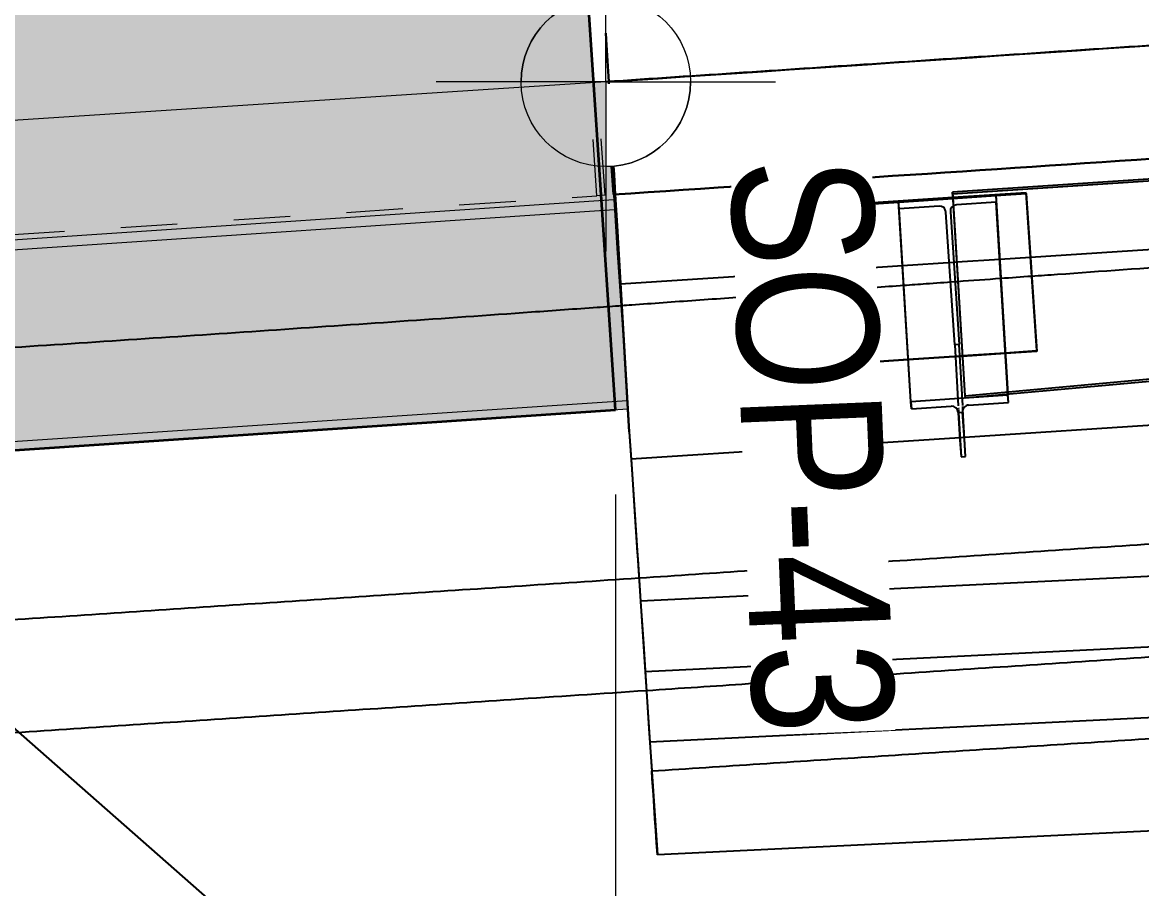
# Model space of a CAD drawing. Header units: metres. Extents: x -1161 to -1080, y 3 to 563.
# Drawn here: x -1096.022 to -1094.042, y 543.715 to 545.248 of the extents above; entities that cross this region are included whole.
import ezdxf

# ---------------------------------------------------------------- set-up
doc = ezdxf.new("R2010")
doc.units = ezdxf.units.M
doc.linetypes.add('JacobsDash', pattern=[0.0045, 0.003, -0.0015])
doc.layers.get('Defpoints').update_dxf_attribs({"color": 41})
for name, color, linetype, lineweight in [('A-ANNO-DIMS', 7, 'Continuous', 9), ('A-ANNO-NOTE', 7, 'Continuous', 9), ('A-DETL', 7, 'Continuous', 13), ('A-DETL-GENF', 7, 'Continuous', 9), ('A-FLOR', 7, 'Continuous', 50), ('A-GENM', 7, 'Continuous', 35), ('S-BEAM', 7, 'Continuous', 50), ('S-BEAM-HDLN', 7, 'JacobsDash', 18), ('S-FNDN-IDEN', 7, 'Continuous', 18)]:
    doc.layers.add(name, color=color, linetype=linetype, lineweight=lineweight)
doc.styles.add('Arial Narrow_2', font='ARIALN.TTF', dxfattribs={"height": 0.25})
doc.dimstyles.new('Dimension_Standard_O__mm_', dxfattribs={"dimscale": 0.3048, "dimtxt": 0.255858, "dimasz": 0.82021, "dimexe": 0.787402, "dimexo": 0.492126, "dimgap": 0.492126, "dimtad": 1, "dimdec": 0, "dimlfac": 1000, "dimzin": 0, "dimdsep": 46, "dimtxsty": 'Arial Narrow_2', "dimsah": 1, "dimcen": 0.09, "dimaunit": 1, "dimadec": 4, "dimazin": 0, "dimtfac": 1, "dimtdec": 4, "dimtix": 1, "dimtmove": 0, "dimatfit": 3, "dimfxl": 1, "dimtvp": 1, "dimtfill": 1, "dimtolj": 1, "dimtzin": 0, "dimlwd": 18, "dimlwe": 18, "dimarcsym": 2})

# ---------------------------------------------------------------- blocks, each defined once
blk = doc.blocks.new('StitchPour_RS36B_01 - StitchPour_RS36B_01-61148557-DRG-2873171 - BARRIER LAYOUT')
at = {"layer": 'A-GENM', "color": 253, "lineweight": 25, "true_color": 0xa3a3a3}
blk.add_open_spline([(145.7658, -2.1887), (145.7137, -2.0346), (145.6615, -1.8805), (145.6093, -1.7264)], degree=3, dxfattribs=at)
blk.add_open_spline([(145.6093, -1.7264), (145.7681, -2.1953), (146.0855, -3.1331), (146.5298, -4.4462), (146.8155, -5.2903), (146.9424, -5.6655)], degree=3, knots=[-1, -1, -1, -1, -0.925, -0.85, -0.7899954, -0.7899954, -0.7899954, -0.7899954], dxfattribs=at)
at = {"layer": 'A-GENM', "color": 9, "lineweight": 25, "true_color": 0xbebebe}
blk.add_open_spline([(145.9268, -2.6642), (145.8731, -2.5057), (145.8195, -2.3472), (145.7658, -2.1887)], degree=3, dxfattribs=at)
blk = doc.blocks.new('SCR_SE_1 - SCR_SE_1-66993702-DRG-2873171 - BARRIER LAYOUT')
at = {"layer": 'A-GENM', "color": 253, "lineweight": 25, "true_color": 0xa3a3a3}
for p, q in [((0, 0.004), (0, 0)), ((0, 0.004), (1.18, 0.004)), ((0.0017, -0.3281), (0, 0.004)), ((0, 0), (1.18, 0)), ((0.0009, -0.1838), (0, 0)), ((1.18, 0), (1.18, 0.004)), ((1.18, 0.004), (1.182, -0.357)), ((1.18, 0), (1.182, -0.357)), ((0.0017, -0.3281), (0.0009, -0.1838)), ((0.0017, -0.3321), (0.0017, -0.3281)), ((1.182, -0.357), (0.0017, -0.3281)), ((0.0017, -0.3318), (0.0017, -0.3281)), ((1.182, -0.3609), (0.0017, -0.3321)), ((1.182, -0.357), (1.182, -0.3609)), ((1.182, -0.357), (1.182, -0.3609))]:
    blk.add_line(p, q, dxfattribs=at)
blk = doc.blocks.new('PLATE ph - PLATE ph-V17-DRG-2873171 - BARRIER LAYOUT')
at = {"layer": 'A-GENM', "color": 253, "lineweight": 25, "true_color": 0xa3a3a3}
for p, q in [((-1094.2466, 544.9464), (-1094.3763, 544.9378)), ((-1094.3004, 544.9413), (-1094.2465, 544.9449)), ((-1094.2279, 544.6671), (-1094.2466, 544.9464)), ((-1094.2464, 544.9449), (-1094.2466, 544.9464)), ((-1094.2464, 544.9449), (-1094.2278, 544.6657)), ((-1094.3763, 544.9378), (-1094.5259, 544.9278)), ((-1094.5259, 544.9278), (-1094.5073, 544.6485)), ((-1094.5259, 544.9278), (-1094.5258, 544.9263)), ((-1094.5258, 544.9263), (-1094.472, 544.9299)), ((-1094.5073, 544.6485), (-1094.5258, 544.9263)), ((-1094.472, 544.9299), (-1094.3763, 544.9363)), ((-1094.3763, 544.9363), (-1094.3004, 544.9413)), ((-1094.2834, 544.6634), (-1094.2279, 544.6671)), ((-1094.2278, 544.6657), (-1094.2833, 544.662)), ((-1094.2279, 544.6671), (-1094.2278, 544.6657)), ((-1094.5073, 544.6485), (-1094.455, 544.652)), ((-1094.5072, 544.647), (-1094.5073, 544.6485)), ((-1094.5072, 544.647), (-1094.5073, 544.6485)), ((-1094.4549, 544.6505), (-1094.5072, 544.647)), ((-1094.455, 544.652), (-1094.3647, 544.658)), ((-1094.3646, 544.6565), (-1094.4549, 544.6505)), ((-1094.3591, 544.6569), (-1094.3637, 544.6566)), ((-1094.3636, 544.6581), (-1094.3592, 544.6584)), ((-1094.3592, 544.6584), (-1094.2834, 544.6634)), ((-1094.2833, 544.662), (-1094.3591, 544.6569))]:
    blk.add_line(p, q, dxfattribs=at)
blk = doc.blocks.new('POST_2420_1C_360UB - 1C-68560598-DRG-2873171 - BARRIER LAYOUT')
at = {"layer": 'A-GENM', "color": 253, "lineweight": 25, "true_color": 0xa3a3a3}
for p, q in [((-1094.3763, 544.9378), (-1094.3004, 544.9428)), ((-1094.3004, 544.9428), (-1094.2996, 544.9297)), ((-1094.3004, 544.9428), (-1094.2789, 544.5903)), ((-1094.4721, 544.9314), (-1094.3763, 544.9378)), ((-1094.4712, 544.9182), (-1094.4721, 544.9314)), ((-1094.4504, 544.5767), (-1094.4721, 544.9314)), ((-1094.4007, 544.9229), (-1094.4712, 544.9182)), ((-1094.3963, 544.9223), (-1094.4007, 544.9229)), ((-1094.3924, 544.92), (-1094.3963, 544.9223)), ((-1094.3754, 544.9229), (-1094.3779, 544.921)), ((-1094.37, 544.925), (-1094.3743, 544.9238)), ((-1094.2996, 544.9296), (-1094.37, 544.925)), ((-1094.2788, 544.5903), (-1094.2996, 544.9297)), ((-1094.4503, 544.5767), (-1094.4712, 544.9182)), ((-1094.373, 544.6775), (-1094.3886, 544.9121)), ((-1094.3806, 544.9126), (-1094.365, 544.678)), ((-1094.366, 544.678), (-1094.373, 544.6775)), ((-1094.373, 544.6775), (-1094.3667, 544.5694)), ((-1094.3588, 544.5699), (-1094.365, 544.678)), ((-1094.2788, 544.5882), (-1094.4504, 544.5767)), ((-1094.2789, 544.5903), (-1094.2788, 544.5882)), ((-1094.2779, 544.5753), (-1094.2788, 544.5903)), ((-1094.2779, 544.5753), (-1094.2788, 544.5882)), ((-1094.4504, 544.5767), (-1094.4495, 544.5639)), ((-1094.4495, 544.5639), (-1094.4503, 544.5767)), ((-1094.4495, 544.5639), (-1094.3791, 544.5686)), ((-1094.3666, 544.5661), (-1094.3665, 544.5642)), ((-1094.3586, 544.5669), (-1094.3587, 544.5684)), ((-1094.3584, 544.5628), (-1094.3586, 544.5662)), ((-1094.3483, 544.5706), (-1094.2779, 544.5753)), ((-1094.3669, 544.5581), (-1094.3669, 544.5575)), ((-1094.3669, 544.5575), (-1094.3589, 544.558)), ((-1094.3669, 544.5575), (-1094.3636, 544.5094)), ((-1094.3664, 544.5631), (-1094.3663, 544.5611)), ((-1094.3662, 544.5606), (-1094.3661, 544.5581)), ((-1094.3661, 544.5576), (-1094.3616, 544.4792)), ((-1094.3589, 544.558), (-1094.359, 544.5586)), ((-1094.3556, 544.5099), (-1094.3589, 544.558)), ((-1094.3536, 544.4797), (-1094.3584, 544.5628)), ((-1094.3636, 544.5094), (-1094.3616, 544.4792)), ((-1094.3536, 544.4797), (-1094.3556, 544.5099)), ((-1094.3616, 544.4792), (-1094.3536, 544.4797))]:
    blk.add_line(p, q, dxfattribs=at)
at = {"layer": 'A-GENM', "color": 253, "lineweight": 25, "true_color": 0xa3a3a3, "flags": 128}
for points in [[(-1094.3886, 544.9121), (-1094.389, 544.9143), (-1094.3897, 544.9164), (-1094.3909, 544.9184), (-1094.3924, 544.92)], [(-1094.3779, 544.921), (-1094.3792, 544.9191), (-1094.3801, 544.9171), (-1094.3806, 544.9149), (-1094.3806, 544.9126)]]:
    blk.add_lwpolyline(points, dxfattribs=at)
at = {"layer": 'A-GENM', "color": 253, "lineweight": 25, "true_color": 0xa3a3a3}
for centre, start_param, end_param in [((-1094.3783, 544.5573), 0.005578, 1.576374), ((-1094.3476, 544.5594), 1.576374, 3.147171)]:
    blk.add_ellipse(centre, major_axis=(0.0114, 0.0007), ratio=0.989162, start_param=start_param, end_param=end_param, dxfattribs=at)
blk = doc.blocks.new('Top of Pavement - RL A - Top of Pavement - RL A-68818558-DRG-2873171 - BARRIER LAYOUT')
at = {"layer": 'A-GENM', "color": 9, "lineweight": 25, "true_color": 0xbebebe}
for points in [[(144.57, -1.4012), (144.5251, -1.2685), (144.4352, -1.0029), (144.3453, -0.7373), (144.3004, -0.6046)], [(144.1058, -0.6502), (144.1508, -0.783), (144.1957, -0.9158), (144.2406, -1.0485)], [(144.2406, -1.0485), (144.2856, -1.1813), (144.3305, -1.3141), (144.3754, -1.4469)], [(144.3754, -1.4469), (144.4204, -1.5796), (144.4653, -1.7124), (144.5102, -1.8452)], [(144.5102, -1.8452), (144.5359, -1.9209), (144.5615, -1.9966), (144.5871, -2.0723)], [(144.8396, -2.1978), (144.8184, -2.1351), (144.7971, -2.0724), (144.7759, -2.0096)], [(144.9744, -2.5961), (144.9295, -2.4633), (144.8845, -2.3306), (144.8396, -2.1978)], [(145.1092, -2.9944), (145.0643, -2.8616), (145.0193, -2.7289), (144.9744, -2.5961)]]:
    blk.add_open_spline(points, degree=3, dxfattribs=at)
for points, knots in [([(144.7756, -2.0086), (144.752, -1.9389), (144.6835, -1.7365), (144.6149, -1.534), (144.57, -1.4012)], [-0.700938866, -0.700938866, -0.700938866, -0.700938866, -0.699421965, -0.696531792, -0.696531792, -0.696531792, -0.696531792]), ([(144.5871, -2.0723), (144.6064, -2.1294), (144.6707, -2.3192), (144.7798, -2.6417), (144.9146, -3.04), (145.0494, -3.4383), (145.1842, -3.8366), (145.319, -4.2349), (145.4538, -4.6331), (145.5886, -5.0314), (145.7234, -5.4297), (145.8263, -5.7337), (145.8842, -5.9048), (145.8972, -5.9433)], [0.7010705, 0.7010705, 0.7010705, 0.7010705, 0.70231214, 0.70520231, 0.70809249, 0.71098266, 0.71387283, 0.71676301, 0.71965318, 0.72254335, 0.72543353, 0.7283237, 0.72916006, 0.72916006, 0.72916006, 0.72916006])]:
    blk.add_open_spline(points, degree=3, knots=knots, dxfattribs=at)
blk = doc.blocks.new('T2DPAA-T2D-C3S-RS-M3D-100334_rvt-1-DRG-2873171 - BARRIER LAYOUT')
at = {"layer": 'A-GENM', "color": 9, "lineweight": 25, "true_color": 0xbebebe}
for p, q in [((-1094.99, 545.2288), (-1094.9894, 545.2182)), ((-1094.9894, 545.2182), (-1094.99, 545.2288)), ((-1094.9893, 545.2174), (-1094.986, 545.1607)), ((-1094.985, 545.143), (-1094.9893, 545.2174)), ((-1094.986, 545.1607), (-1094.985, 545.143)), ((-1094.985, 545.143), (-1094.9847, 545.1392)), ((-1094.9847, 545.1392), (-1094.985, 545.143)), ((-1094.98, 544.9929), (-1094.9767, 544.9431)), ((-1094.9762, 544.9932), (-1094.9753, 544.9786)), ((-1094.9733, 544.9433), (-1094.9762, 544.9932)), ((-1094.9753, 544.9786), (-1094.9733, 544.9433)), ((-1094.9345, 544.3098), (-1094.9337, 544.2984)), ((-1094.9337, 544.2982), (-1094.9287, 544.2237)), ((-1094.9287, 544.2234), (-1094.9237, 544.1484))]:
    blk.add_line(p, q, dxfattribs=at)
at = {"layer": 'A-GENM', "color": 253, "lineweight": 25, "true_color": 0xa3a3a3}
for p, q in [((-1094.9767, 544.9431), (-1094.98, 544.9929)), ((-1094.964, 544.7844), (-1094.9733, 544.9433)), ((-1093.3209, 544.892), (-1094.2389, 544.8318)), ((-1093.3209, 544.892), (-1094.2389, 544.8318)), ((-1094.375, 544.8229), (-1094.4651, 544.817)), ((-1094.375, 544.8229), (-1094.4651, 544.817)), ((-1094.3693, 544.8233), (-1094.3746, 544.823)), ((-1094.3693, 544.8233), (-1094.3746, 544.823)), ((-1094.2934, 544.8283), (-1094.3693, 544.8233)), ((-1094.2934, 544.8283), (-1094.3693, 544.8233)), ((-1094.2389, 544.8318), (-1094.2934, 544.8283)), ((-1094.2389, 544.8318), (-1094.2934, 544.8283)), ((-1094.5183, 544.8135), (-1094.964, 544.7844)), ((-1094.5183, 544.8135), (-1094.964, 544.7844)), ((-1094.4651, 544.817), (-1094.5183, 544.8135)), ((-1094.4651, 544.817), (-1094.5183, 544.8135)), ((-1094.9487, 544.5235), (-1094.964, 544.7844)), ((-1093.2197, 544.588), (-1094.3559, 544.5135)), ((-1093.2197, 544.588), (-1094.3559, 544.5135)), ((-1094.9487, 544.5235), (-1094.9455, 544.4749)), ((-1094.9487, 544.5235), (-1094.9437, 544.4485)), ((-1094.3639, 544.513), (-1094.9455, 544.4749)), ((-1094.3639, 544.513), (-1094.9455, 544.4749)), ((-1094.3565, 544.5135), (-1094.3639, 544.513)), ((-1094.3565, 544.5135), (-1094.3639, 544.513)), ((-1094.9455, 544.4749), (-1094.9287, 544.2237)), ((-1094.9437, 544.4485), (-1094.9387, 544.3735)), ((-1094.9387, 544.3735), (-1094.9345, 544.3098)), ((-1093.2033, 544.3076), (-1094.9287, 544.2237)), ((-1094.9287, 544.2237), (-1094.9204, 544.099)), ((-1093.196, 544.1831), (-1094.9204, 544.099)), ((-1094.9204, 544.099), (-1094.9121, 543.9743)), ((-1093.1887, 544.0583), (-1094.9121, 543.9743)), ((-1094.9121, 543.9743), (-1094.8988, 543.7747)), ((-1094.9078, 543.91), (-1094.9087, 543.9234)), ((-1094.9073, 543.9022), (-1094.9078, 543.91)), ((-1094.9059, 543.8809), (-1094.9073, 543.9022)), ((-1094.9045, 543.8597), (-1094.9059, 543.8809)), ((-1094.9031, 543.8385), (-1094.9045, 543.8597)), ((-1093.177, 543.8587), (-1094.8988, 543.7747)), ((-1094.9016, 543.8172), (-1094.9031, 543.8385)), ((-1094.9002, 543.796), (-1094.9016, 543.8172)), ((-1094.8988, 543.7747), (-1094.9002, 543.796))]:
    blk.add_line(p, q, dxfattribs=at)
at = {"layer": 'A-GENM', "color": 254, "lineweight": 25, "true_color": 0xd1d1d1}
blk.add_line((-1096.1274, 544.0785), (-1095.5008, 543.5277), dxfattribs=at)
at = {"layer": 'A-GENM', "color": 253, "lineweight": 25, "true_color": 0xa3a3a3, "flags": 128}
blk.add_lwpolyline([(-1094.9733, 544.9433), (-1094.97, 544.8876), (-1094.9647, 544.7966), (-1094.9594, 544.7055), (-1094.954, 544.6145), (-1094.9487, 544.5235)], dxfattribs=at)
at = {"layer": 'A-GENM', "color": 9, "lineweight": 25, "true_color": 0xbebebe, "flags": 128}
blk.add_lwpolyline([(-1094.9237, 544.1484), (-1094.9187, 544.0734), (-1094.9137, 543.9984), (-1094.9087, 543.9234)], dxfattribs=at)
at = {"layer": 'A-GENM', "color": 253, "lineweight": 25, "true_color": 0xa3a3a3}
for points, knots in [([(-1094.9767, 544.9431), (-1094.6475, 544.965), (-1093.989, 545.009), (-1093.0011, 545.0749), (-1092.0131, 545.1407), (-1091.293, 545.1887), (-1090.9022, 545.2147), (-1090.8407, 545.2188)], [0, 0, 0, 0, 0.05, 0.1, 0.15, 0.2, 0.2093371, 0.2093371, 0.2093371, 0.2093371]), ([(-1094.9087, 543.9234), (-1094.845, 543.9276), (-1094.7175, 543.936), (-1094.5262, 543.9484), (-1094.3349, 543.9609), (-1094.1437, 543.9732), (-1093.9524, 543.9855), (-1093.788, 543.9959), (-1093.6873, 544.0023), (-1093.6504, 544.0046)], [0, 0, 0, 0, 0.1111111, 0.2222222, 0.3333333, 0.4444444, 0.5555556, 0.6666667, 0.7309554, 0.7309554, 0.7309554, 0.7309554])]:
    blk.add_open_spline(points, degree=3, knots=knots, dxfattribs=at)
at = {"layer": 'A-GENM', "color": 9, "lineweight": 25, "true_color": 0xbebebe}
for points in [[(-1093.9889, 545.009), (-1094.3182, 544.987), (-1094.6475, 544.965), (-1094.9767, 544.9431)], [(-1094.3724, 544.7893), (-1094.3707, 544.7894), (-1094.369, 544.7895), (-1094.3673, 544.7896)], [(-1094.3673, 544.7896), (-1094.342, 544.7915), (-1094.3167, 544.7933), (-1094.2914, 544.7951)], [(-1094.2914, 544.7951), (-1094.2732, 544.7964), (-1094.255, 544.7977), (-1094.2367, 544.799)], [(-1094.516, 544.779), (-1094.4983, 544.7803), (-1094.4807, 544.7815), (-1094.463, 544.7828)], [(-1094.9618, 544.747), (-1094.9561, 544.7474), (-1094.9504, 544.7478), (-1094.9447, 544.7482)], [(-1094.9443, 544.7482), (-1094.9258, 544.7495), (-1094.9074, 544.7509), (-1094.8889, 544.7522)]]:
    blk.add_open_spline(points, degree=3, dxfattribs=at)
for points, knots in [([(-1094.2367, 544.799), (-1094.2215, 544.8), (-1094.1287, 544.8066), (-1093.8809, 544.8243), (-1093.6482, 544.8408), (-1093.4931, 544.8519)], [0.6002005, 0.6002005, 0.6002005, 0.6002005, 0.6111111, 0.6666667, 0.7777778, 0.7777778, 0.7777778, 0.7777778]), ([(-1094.463, 544.7828), (-1094.4499, 544.7837), (-1094.4199, 544.7859), (-1094.3898, 544.788), (-1094.3729, 544.7892)], [0.54617027, 0.54617027, 0.54617027, 0.54617027, 0.55555556, 0.56767898, 0.56767898, 0.56767898, 0.56767898]), ([(-1094.8889, 544.7522), (-1094.8502, 544.755), (-1094.7726, 544.7605), (-1094.6483, 544.7695), (-1094.5628, 544.7756), (-1094.516, 544.779)], [0.44444444, 0.44444444, 0.44444444, 0.44444444, 0.47222222, 0.5, 0.53350161, 0.53350161, 0.53350161, 0.53350161]), ([(-1096.7506, 544.6261), (-1096.673, 544.6313), (-1096.5179, 544.6415), (-1096.2851, 544.6569), (-1096.0524, 544.672), (-1095.8196, 544.6874), (-1095.5869, 544.7031), (-1095.3542, 544.719), (-1095.1603, 544.7327), (-1095.0295, 544.7421), (-1094.9763, 544.7459), (-1094.9618, 544.747)], [0, 0, 0, 0, 0.0555556, 0.1111111, 0.1666667, 0.2222222, 0.2777778, 0.3333333, 0.3888889, 0.4166667, 0.4270412, 0.4270412, 0.4270412, 0.4270412])]:
    blk.add_open_spline(points, degree=3, knots=knots, dxfattribs=at)
at = {"layer": 'A-GENM', "color": 253, "lineweight": 25, "true_color": 0xa3a3a3, "rotation": 75.11694444444437}
for name in ['Top of Pavement - RL A - Top of Pavement - RL A-68818558-DRG-2873171 - BARRIER LAYOUT', 'StitchPour_RS36B_01 - StitchPour_RS36B_01-61148557-DRG-2873171 - BARRIER LAYOUT']:
    blk.add_blockref(name, (-1134.0578, 404.8616), dxfattribs=at)
at = {"layer": 'A-GENM', "color": 253, "lineweight": 25, "true_color": 0xa3a3a3, "extrusion": (0, 0, -1), "rotation": 356.1843056642884}
blk.add_blockref('SCR_SE_1 - SCR_SE_1-66993702-DRG-2873171 - BARRIER LAYOUT', (1093.1993, 545.0221), dxfattribs=at)
at = {"layer": 'A-GENM', "color": 253, "lineweight": 25, "true_color": 0xa3a3a3}
for name in ['PLATE ph - PLATE ph-V17-DRG-2873171 - BARRIER LAYOUT', 'POST_2420_1C_360UB - 1C-68560598-DRG-2873171 - BARRIER LAYOUT']:
    blk.add_blockref(name, (0, 0), dxfattribs=at)
blk = doc.blocks.new('DIMBLOCK2-DRG-2873171 - BARRIER LAYOUT')
at = {"layer": 'A-ANNO-DIMS', "color": 0, "lineweight": 18, "transparency": 16777216}
for p, q in [((-1094.9728, 544.4122), (-1094.9728, 540.6203)), ((-1105.0098, 543.7405), (-1105.0098, 540.6203)), ((-1104.7598, 540.8603), (-1095.2228, 540.8603))]:
    blk.add_line(p, q, dxfattribs=at)
at = {"layer": 'A-ANNO-DIMS', "color": 0, "transparency": 16777216}
for points in [[(-1104.7598, 540.902), (-1104.7598, 540.8187), (-1105.0098, 540.8603)], [(-1095.2228, 540.902), (-1095.2228, 540.8187), (-1094.9728, 540.8603)]]:
    blk.add_solid(points, dxfattribs=at)
at = {"layer": 'Defpoints', "color": 0, "transparency": 16777216}
for p in [(-1094.9728, 544.5622), (-1105.0098, 543.8905), (-1094.9728, 540.8603)]:
    blk.add_point(p, dxfattribs=at)
at = {"layer": 'A-ANNO-DIMS', "color": 0, "lineweight": 18, "transparency": 16777216, "char_height": 0.25, "width": 6.93009, "attachment_point": 5, "style": 'Arial Narrow_2', "bg_fill": 3, "box_fill_scale": 1.1, "bg_fill_color": 256, "bg_fill_true_color": 13158600, "bg_fill_transparency": 0}
for s, insert in [('\\A1;MIN 1200 HIGH, CAST IN-SITU CONCRETE', (-1099.9913, 541.1623)), ('\\A1;MPL TRAFFIC BARRIER - TYPE 03', (-1099.9913, 540.581))]:
    blk.add_mtext(s, dxfattribs=dict(at, insert=insert))

msp = doc.modelspace()

# ---------------------------------------------------------------- hatches: boundary and pattern name
at = {"layer": 'A-DETL-GENF', "true_color": 0xc0c0c0, "transparency": 33554608}
h = msp.add_hatch(color=9, dxfattribs=at)
h.paths.add_polyline_path([(-1105.0274, 544.3444), (-1105.0082, 544.3477), (-1104.9895, 544.3536), (-1104.9716, 544.3618), (-1104.955, 544.3722), (-1104.94, 544.3848), (-1104.9266, 544.3992), (-1104.9153, 544.4152), (-1104.9062, 544.4326), (-1104.8994, 544.451), (-1104.8951, 544.4701), (-1104.8933, 544.4897), (-1104.8933, 544.4936), (-1105.0271, 544.4927), (-1105.0274, 544.3449)])
h.paths.add_polyline_path([(-1105.0271, 544.4946), (-1095.0115, 545.1414), (-1095.1162, 546.7127), (-1105.0242, 546.0522), (-1105.0271, 544.4975)])
msp.add_hatch(color=9, dxfattribs=at).paths.add_polyline_path([(-1105.0098, 543.8907), (-1094.9728, 544.5622), (-1095.0115, 545.1414), (-1105.0271, 544.4936), (-1104.8932, 544.4936), (-1104.8945, 544.474), (-1104.8983, 544.4548), (-1104.9046, 544.4362), (-1104.9133, 544.4186), (-1104.9242, 544.4023), (-1104.9371, 544.3875), (-1104.9519, 544.3746), (-1104.9682, 544.3637), (-1104.9858, 544.355), (-1105.0052, 544.3485), (-1105.0236, 544.3449), (-1105.0274, 544.3444), (-1105.0277, 544.1712), (-1105.01, 543.8944)])
at = {"layer": 'A-FLOR', "lineweight": 5, "true_color": 0x808080}
h = msp.add_hatch(color=8, dxfattribs=at)
h.paths.add_polyline_path([(-1105.0335, 544.2612), (-1105.0276, 544.2616), (-1105.0277, 544.3444), (-1105.0388, 544.3436), (-1105.0351, 544.2861)])
h.paths.add_polyline_path([(-1094.9975, 544.9324), (-1094.9761, 544.9338), (-1094.9807, 544.9929), (-1094.99, 544.9934), (-1094.99, 545.1426), (-1095.0114, 545.1412), (-1094.9976, 544.933)])
h = msp.add_hatch(color=8, dxfattribs=at)
h.paths.add_polyline_path([(-1105.0323, 544.243), (-1105.0276, 544.2433), (-1105.0277, 544.2615), (-1105.0335, 544.2612), (-1105.0326, 544.2472)])
h.paths.add_polyline_path([(-1094.9963, 544.9144), (-1094.9749, 544.9159), (-1094.9761, 544.9338), (-1094.9975, 544.9324), (-1094.9964, 544.9159)])
h = msp.add_hatch(color=8, dxfattribs=at)
h.paths.add_polyline_path([(-1105.0277, 544.1712), (-1105.0277, 544.2433), (-1105.0323, 544.243), (-1105.028, 544.1755)])
h.paths.add_polyline_path([(-1094.9738, 544.5769), (-1094.9524, 544.5783), (-1094.9749, 544.9159), (-1094.9963, 544.9144), (-1094.974, 544.5801)])
msp.add_hatch(color=8, dxfattribs=at).paths.add_polyline_path([(-1100.3323, 544.2035), (-1094.9514, 544.5634), (-1094.9524, 544.5783), (-1094.9738, 544.5769), (-1094.9728, 544.5622), (-1100.3164, 544.2046)])

# ---------------------------------------------------------------- linework, layer by layer
at = {"layer": 'A-ANNO-NOTE', "lineweight": 18}
for q in [(-1094.99, 545.4426), (-1095.29, 545.1426), (-1094.99, 544.8426), (-1094.69, 545.1426)]:
    msp.add_line((-1094.99, 545.1426), q, dxfattribs=at)
msp.add_circle((-1094.99, 545.1426), 0.15, dxfattribs=at)
for start, end in [(90, 180), (270, 0)]:
    msp.add_arc((-1094.99, 545.1426), 0.15, start, end, dxfattribs=at)
at = {"layer": 'A-DETL', "lineweight": 35}
for p, q in [((-1094.9728, 544.5622), (-1095.1162, 546.7127)), ((-1105.0098, 543.8905), (-1094.9728, 544.5622))]:
    msp.add_line(p, q, dxfattribs=at)
at = {"layer": 'A-FLOR', "lineweight": 18}
for p, q in [((-1094.99, 545.1426), (-1104.926, 544.4936)), ((-1094.9761, 544.9338), (-1105.0335, 544.2612)), ((-1094.9749, 544.9159), (-1105.0323, 544.243)), ((-1094.9524, 544.5783), (-1105.0107, 543.9054)), ((-1094.9514, 544.5634), (-1105.0098, 543.8907))]:
    msp.add_line(p, q, dxfattribs=at)
at = {"layer": 'A-FLOR', "lineweight": 18, "flags": 128}
for points in [[(-1094.98, 544.9929), (-1094.9792, 544.9802), (-1094.9776, 544.957), (-1094.9761, 544.9338)], [(-1094.9761, 544.9338), (-1094.9755, 544.9248), (-1094.9749, 544.9159)], [(-1094.9749, 544.9159), (-1094.9704, 544.8484), (-1094.9659, 544.7809), (-1094.9614, 544.7133), (-1094.9569, 544.6458), (-1094.9524, 544.5783)], [(-1094.9524, 544.5783), (-1094.9519, 544.5708), (-1094.9514, 544.5634)]]:
    msp.add_lwpolyline(points, dxfattribs=at)
at = {"layer": 'S-BEAM', "linetype": 'JacobsDash', "lineweight": 18}
msp.add_line((-1095.0193, 545.1407), (-1095.0194, 545.1426), dxfattribs=at)
at = {"layer": 'S-BEAM-HDLN'}
for p, q in [((-1095.006, 544.9411), (-1095.0193, 545.1406)), ((-1094.9915, 544.9421), (-1095.0049, 545.1426)), ((-1094.9976, 544.9417), (-1095.006, 544.9411)), ((-1094.9915, 544.9421), (-1094.9976, 544.9417)), ((-1105.0275, 544.273), (-1095.006, 544.9411))]:
    msp.add_line(p, q, dxfattribs=at)

# ---------------------------------------------------------------- block references
at = {"lineweight": 5}
msp.add_blockref('T2DPAA-T2D-C3S-RS-M3D-100334_rvt-1-DRG-2873171 - BARRIER LAYOUT', (0, 0), dxfattribs=at)

# ---------------------------------------------------------------- next in the draw order: texts
at = {"layer": 'S-FNDN-IDEN', "lineweight": 9, "insert": (-1094.5202, 545.0136), "char_height": 0.25, "attachment_point": 1, "rotation": 272.3652, "style": 'Arial Narrow_2', "bg_fill": 3, "box_fill_scale": 1, "bg_fill_color": 256, "bg_fill_true_color": 13158600, "bg_fill_transparency": 0}
msp.add_mtext('SOP-43', dxfattribs=at)

# ---------------------------------------------------------------- next in the draw order: dimensions: what is measured, and where the dimension line sits
at = {"layer": 'A-ANNO-DIMS', "lineweight": 18}
dim = msp.add_linear_dim(base=(-1094.9728, 540.8603), p1=(-1105.0098, 543.8905), p2=(-1094.9728, 544.5622), text='MIN 1200 HIGH, CAST IN-SITU CONCRETE\\XMPL TRAFFIC BARRIER - TYPE 03', dimstyle='Dimension_Standard_O__mm_', override={"dimpost": '<>', "dimfxl": 10.059356}, dxfattribs=at)
dim.commit()
dim.dimension.update_dxf_attribs({"geometry": 'DIMBLOCK2-DRG-2873171 - BARRIER LAYOUT', "text_midpoint": (-1099.9913, 540.8603)})

doc.saveas('drawing.dxf')
